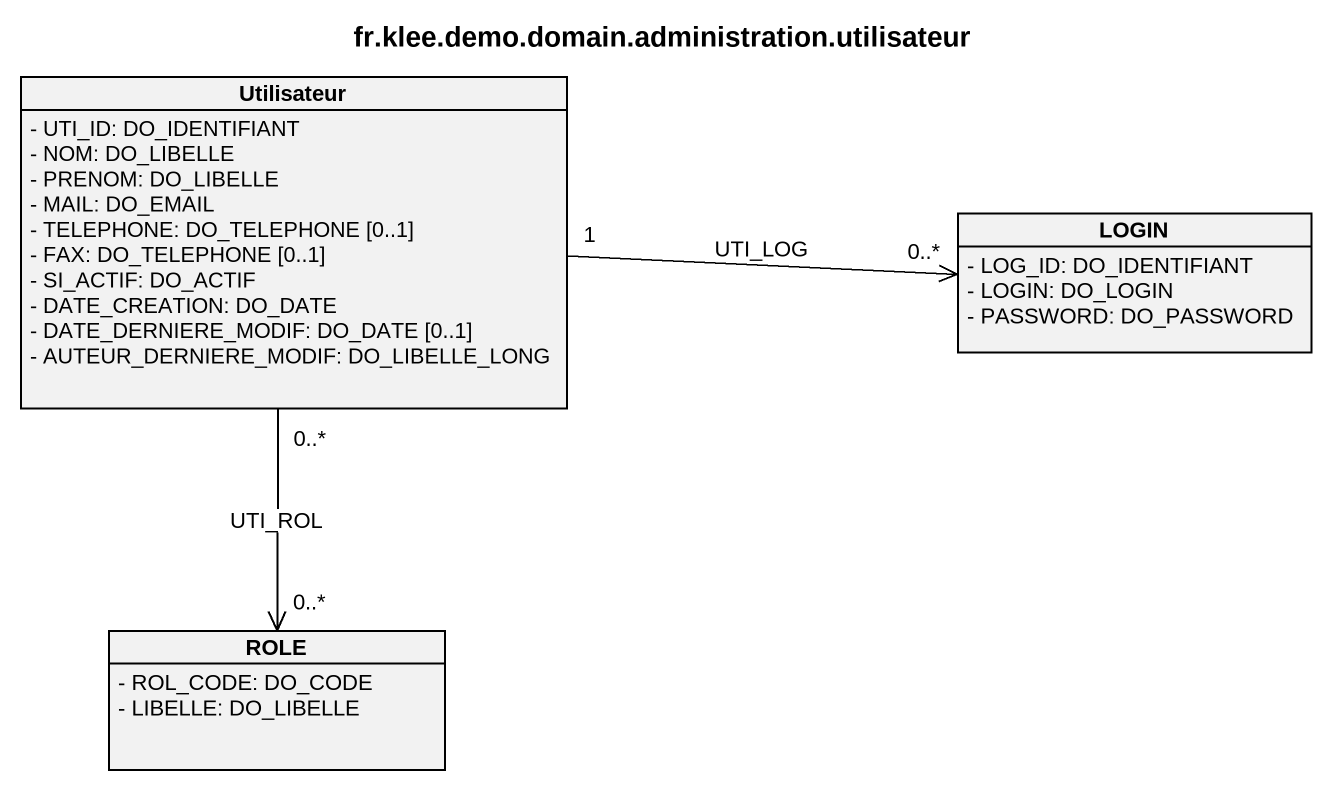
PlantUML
@startuml
title fr.klee.demo.domain.administration.utilisateur
hide circle
hide empty members
skinparam classAttributeIconSize 0
class Utilisateur {
  - UTI_ID: DO_IDENTIFIANT
  - NOM: DO_LIBELLE
  - PRENOM: DO_LIBELLE
  - MAIL: DO_EMAIL
  - TELEPHONE: DO_TELEPHONE [0..1]
  - FAX: DO_TELEPHONE [0..1]
  - SI_ACTIF: DO_ACTIF
  - DATE_CREATION: DO_DATE
  - DATE_DERNIERE_MODIF: DO_DATE [0..1]
  - AUTEUR_DERNIERE_MODIF: DO_LIBELLE_LONG
}
class LOGIN {
  - LOG_ID: DO_IDENTIFIANT
  - LOGIN: DO_LOGIN
  - PASSWORD: DO_PASSWORD
}
class ROLE {
  - ROL_CODE: DO_CODE
  - LIBELLE: DO_LIBELLE
}
Utilisateur "1" -right-> "0..*" LOGIN : UTI_LOG
Utilisateur "0..*" --> "0..*" ROLE : UTI_ROL
@enduml
